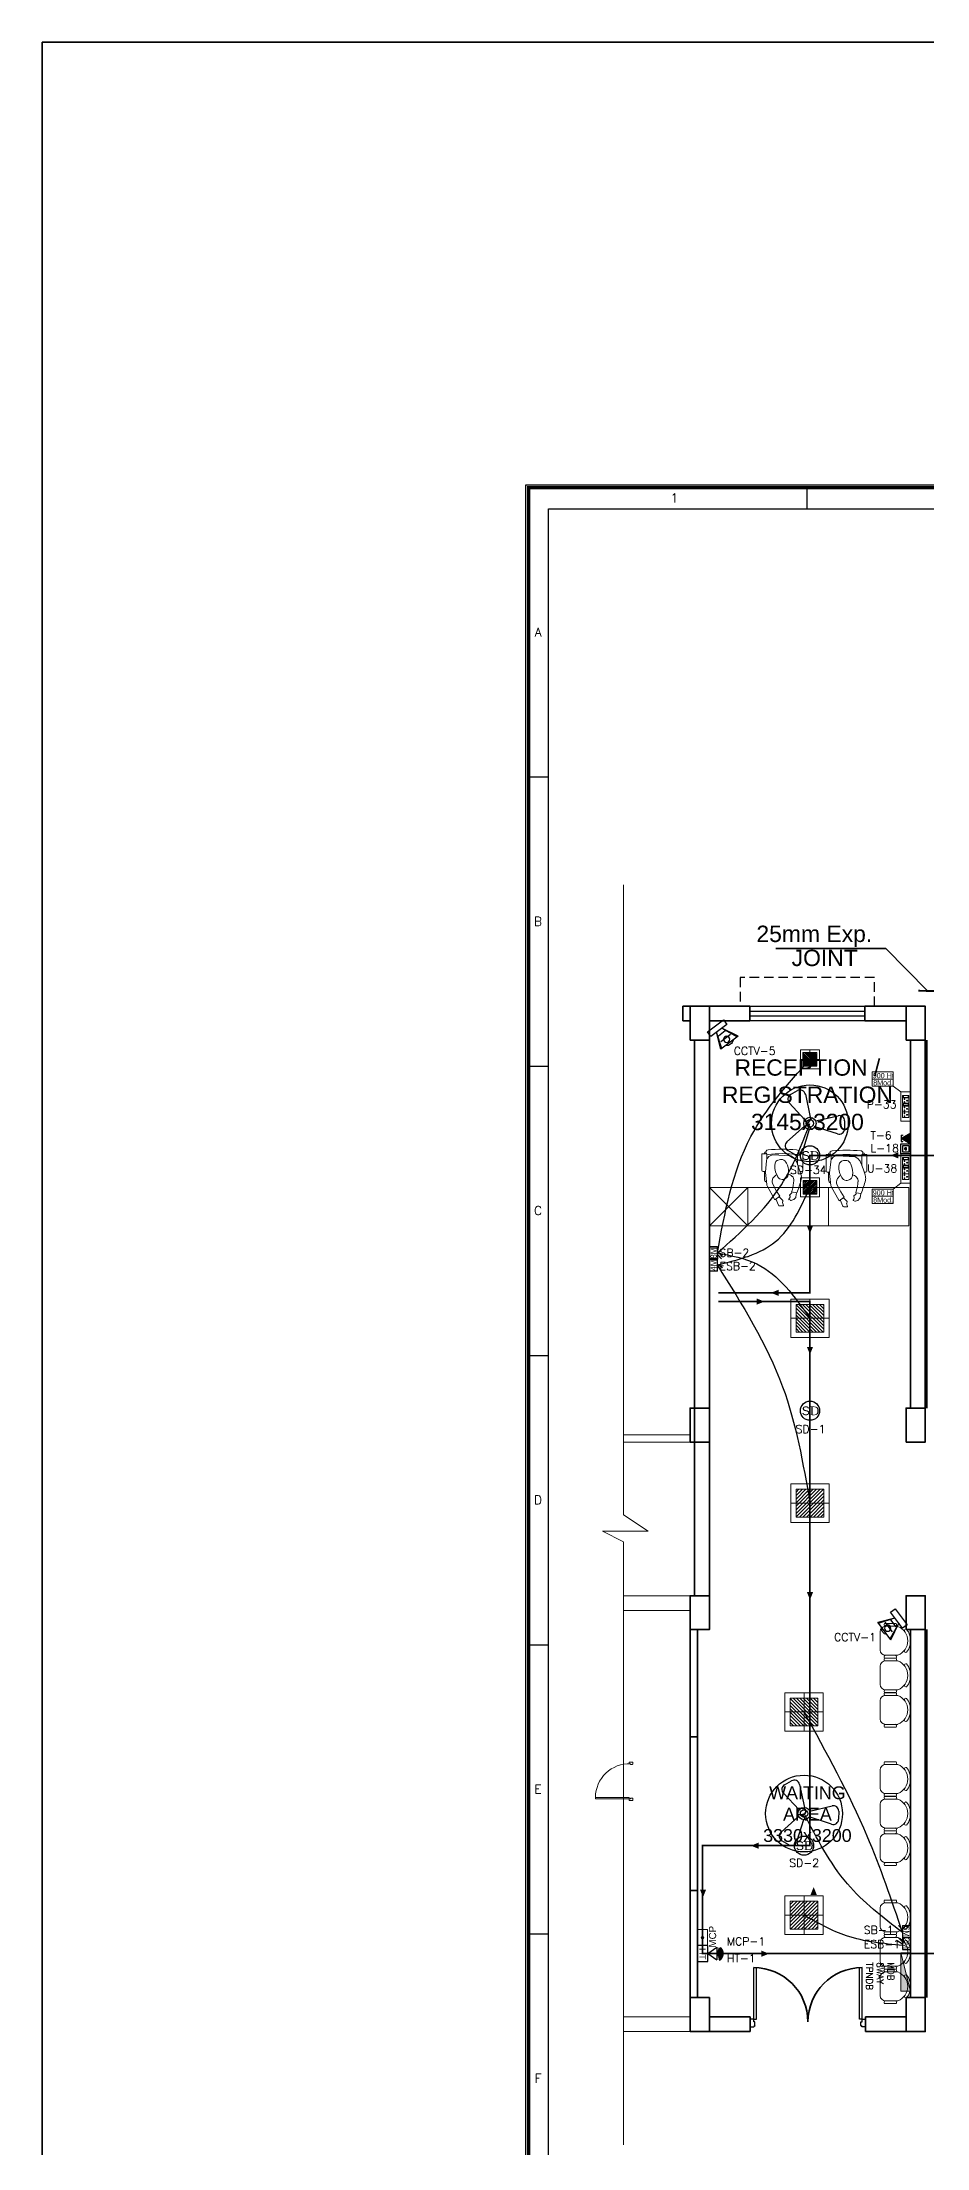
# Model space of a CAD drawing. Header units: millimetres. Extents: x 1380494 to 2061523, y -305664 to -174999.
# Drawn here: x 1448174 to 1462002, y -207901 to -174999 of the extents above; entities that cross this region are included whole.
import ezdxf
from ezdxf.enums import TextEntityAlignment as Align

# ---------------------------------------------------------------- set-up
doc = ezdxf.new("R2010")
doc.units = ezdxf.units.MM
doc.header["$LTSCALE"] = 600
doc.header["$MEASUREMENT"] = 0
for name, pattern in [('1', [0]), ('CONTINU', [0]), ('DASHED2', [0.375, 0.25, -0.125]), ('HIDDEN', [0.375, 0.25, -0.125])]:
    doc.linetypes.add(name, pattern=pattern)
for name, color, linetype in [('24W RAW POWER', 1, 'Continuous'), ('24W UPS POWER LIGHT', 5, 'Continuous'), ('ELE 36W EMERGENCY LIGHT', 5, 'Continuous'), ('ELE 36W LED LIGHT', 6, 'Continuous'), ('ELE-1200MM CEILINGFAN', 6, 'Continuous'), ('ELE-2M UPS P.SB', 3, 'Continuous'), ('ELE-3M RAW P.SB', 40, 'Continuous'), ('ELE-6M RAW P.SB', 40, 'Continuous'), ('ELE-8M 6-16A UPS SOCKET', 223, 'Continuous'), ('ELE-LIGHTING TEXT', 7, 'Continuous'), ('ELE-TEL POINT', 4, 'Continuous'), ('ELE.LAN POINT', 3, 'Continuous'), ('EXP JOINT', 3, 'Continuous'), ('FA-ELECTRONIC HOOTER', 6, 'Continuous'), ('Lines', 7, 'Continuous'), ('LV.CC CEMARA', 66, 'Continuous'), ('TEXT', 250, 'Continuous'), ('TITLE', 7, 'Continuous'), ('wall', 1, 'Continuous'), ('Window', 4, 'Continuous')]:
    doc.layers.add(name, color=color, linetype=linetype)
doc.layers.add('AREA', color=193, linetype='Continuous', plot=False)
doc.layers.add('CFT_LOOPING', color=7, linetype='1', lineweight=0, true_color=0xd6d600)
for name, color, linetype, lineweight in [('col', 5, 'Continuous', 35), ('D.F', 251, 'Continuous', 5), ('DOOR', 144, 'Continuous', 13), ('ELE-24W EMERGENCY  LED LIGHT', 5, 'Continuous', 18), ('ELE-24W LED LIGHT', 1, 'Continuous', 18), ('ELE-2NOS OF 6-16 RAW POWER SOCKET', 1, 'Continuous', 20), ('ELE-36W EMERGENCY  LED LIGHT', 7, 'Continuous', 18), ('ELE-36W LED LIGHT', 210, 'Continuous', 18), ('ELE-3NOS 6-16A POWER SOCKET', 5, 'Continuous', 25), ('ELE-4M UPS P.SB', 3, 'Continuous', 9), ('ELE-8M RAW P.SB', 40, 'Continuous', 35), ('ELE. 2N0S OF 6-16 UPS SOCKETS', 191, 'Continuous', 15), ('ELE.DB', 1, 'Continuous', 20), ('FA-BELOW SMOKE DERECTOR', 1, 'Continuous', 25), ('FA-FIRE TEXT', 7, 'Continuous', 0), ('FA-MNUAL CALL POINT', 10, 'Continuous', 20), ('FA-SMOKE DETECTOR', 191, 'Continuous', 15), ('FA-ZONE-1 CABLE', 6, 'Continuous', 15), ('funiture', 30, 'Continuous', 13), ('furniture', 30, 'Continuous', 9), ('P-Wall', 250, 'Continuous', 35)]:
    doc.layers.add(name, color=color, linetype=linetype, lineweight=lineweight)
doc.layers.add('ELE-LIGHTING WIRING', color=7, linetype='Continuous', true_color=0x63d7b6)
doc.styles.add('ARIAL', font='arial.ttf')
doc.styles.add('PDF Times New Roman', font='times.ttf')
doc.styles.add('ROMANS', font='romans.shx')
doc.styles.get("Standard").update_dxf_attribs({"font": 'stylu.ttf'})
doc.dimstyles.new('CSB', dxfattribs={"dimscale": 150, "dimtxt": 1.5, "dimasz": 1.5, "dimexe": 1, "dimexo": 1, "dimgap": 1, "dimtad": 1, "dimdec": 0, "dimzin": 0, "dimdsep": 46, "dimtxsty": 'ROMANS', "dimblk": 'ARCHTICK', "dimcen": 1, "dimdle": 1, "dimclrd": 5, "dimclre": 5, "dimclrt": 6, "dimadec": 0, "dimazin": 0, "dimtfac": 1, "dimtdec": 0, "dimtix": 1, "dimtmove": 2, "dimatfit": 3, "dimldrblk": 'ARCHTICK', "dimfxl": 1, "dimtolj": 1, "dimtzin": 0, "dimarcsym": 0})

# ---------------------------------------------------------------- blocks, each defined once
blk = doc.blocks.new('A$C66962185')
at = {"layer": 'TITLE', "color": 7}
blk.add_line((30.11, -140930.66), (30.11, -140928.36), dxfattribs=at)
at = {"layer": 'TITLE'}
for p, q in [((2.14, -140930.66), (360.7, -140930.66)), ((2.14, -141176.03), (2.14, -140930.66))]:
    blk.add_line(p, q, dxfattribs=at)
at = {"layer": 'TITLE', "color": 0}
for p, q in [((-0.15, -140959.61), (2.14, -140959.61)), ((-0.15, -140990.86), (2.14, -140990.86)), ((-0.15, -141022.1), (2.14, -141022.1)), ((-0.15, -141053.35), (2.14, -141053.35)), ((0, -141084.59), (2.14, -141084.59))]:
    blk.add_line(p, q, dxfattribs=at)
at = {"layer": 'TITLE', "color": 7, "const_width": 0.355}
blk.add_lwpolyline([(363, -140928.36), (363, -141178.33), (0, -141178.33), (0, -140928.36)], close=True, dxfattribs=at)
at = {"layer": 'TITLE', "color": 7, "style": 'ROMANS'}
blk.add_text('1', height=0.952, dxfattribs=at).set_placement((15.75, -140929.48), align=Align.MIDDLE)
at = {"layer": 'TITLE', "color": 0, "style": 'ROMANS'}
for s, p in [('A', (1.02, -140943.96)), ('B', (1.02, -140975.21)), ('C', (1.02, -141006.45)), ('D', (1.02, -141037.7)), ('E', (1.02, -141068.94)), ('F', (1.02, -141100.19))]:
    blk.add_text(s, height=0.952, dxfattribs=at).set_placement(p, align=Align.MIDDLE)
blk = doc.blocks.new('W1800')
at = {"layer": 'wall', "color": 7}
for p, q in [((0, -58), (0, 173)), ((1800, 173), (1800, -58))]:
    blk.add_line(p, q, dxfattribs=at)
at = {"layer": 'Window'}
for p, q in [((0, 173), (1800, 173)), ((0, 98), (1800, 98)), ((1800, 18), (0, 18)), ((1800, -58), (0, -58))]:
    blk.add_line(p, q, dxfattribs=at)
blk = doc.blocks.new('CH1')
for p, q in [((7.8, 8.9), (15.5, 8.9)), ((8.9, 10.6), (16.1, 10.6)), ((18.7, -5.7), (18.7, 5.7)), ((7.8, -8.9), (15.5, -8.9)), ((8.9, -10.6), (16.1, -10.6))]:
    blk.add_line(p, q)
for centre, radius, start, end in [((11.3, 0), 11.3, 141.456, 218.544), ((11.3, 0), 9.53, 111.6314, 248.3686), ((2.9, 6.2), 0.935, 339.0298, 121.3377), ((9.8, 9.9), 1.13, 139.8035, 247.8585), ((15.5, 5.7), 3.19, 0, 90), ((15.2, 9.9), 1.13, 292.1415, 40.1965), ((2.9, -6.2), 0.935, 238.6623, 20.9702), ((9.8, -9.9), 1.13, 112.1415, 220.1965), ((15.5, -5.7), 3.19, 270, 0), ((15.2, -9.9), 1.13, 319.8035, 67.8585)]:
    blk.add_arc(centre, radius, start, end)
blk = doc.blocks.new('A$C32852038')
at = {"xscale": 25.40000009536743, "yscale": 25.39999985694885, "zscale": 25.39999999999785, "rotation": 90}
blk.add_blockref('CH1', (0, -476), dxfattribs=at)
blk = doc.blocks.new('A$C749C31A5')
for p, q in [((158, 607), (82, 617)), ((88, 617), (96, 677)), ((99, 684), (126, 712)), ((132, 715), (163, 726)), ((152, 585), (158, 607)), ((173, 725), (195, 716)), ((288, 755), (275, 799)), ((280, 806), (329, 804)), ((281, 738), (283, 739)), ((336, 674), (281, 730)), ((396, 718), (325, 666)), ((325, 666), (373, 594)), ((343, 795), (380, 706)), ((506, 518), (396, 718)), ((18, 315), (39, 315)), ((126, 448), (127, 450)), ((127, 450), (130, 478)), ((130, 478), (136, 515)), ((136, 515), (142, 548)), ((142, 548), (152, 585)), ((162, 371), (148, 385)), ((179, 362), (162, 371)), ((206, 350), (179, 362)), ((207, 359), (202, 318)), ((212, 380), (207, 359)), ((221, 397), (212, 380)), ((383, 333), (356, 388)), ((384, 366), (370, 361)), ((373, 594), (409, 525)), ((417, 401), (384, 366)), ((409, 525), (429, 481)), ((432, 457), (428, 425)), ((531, 330), (512, 501)), ((515, 164), (531, 321)), ((531, 315), (563, 315)), ((544, 425), (544, 315)), ((0, 297), (0, 75)), ((12, 63), (54, 63)), ((36, 63), (36, 56)), ((54, 38), (57, 38)), ((72, 221), (72, 80)), ((98, 157), (129, 119)), ((129, 119), (169, 94)), ((169, 94), (423, 80)), ((287, 145), (314, 146)), ((314, 146), (334, 149)), ((334, 149), (360, 158)), ((510, 141), (510, 80)), ((514, 154), (515, 164)), ((524, 38), (527, 38)), ((527, 63), (569, 63)), ((545, 63), (545, 56)), ((581, 297), (581, 75))]:
    blk.add_line(p, q)
for centre, major_axis, start_param, end_param in [((1922, -82), (-1392, 1392), 0.422326, 0.524594), ((109, 675), (9.48, 9.48), 1.575781, 2.235741), ((136, 702), (-9.48, 9.48), -0.459579, 0.004984), ((208, 587), (-44.7, 44.7), -0.389622, 0.44073), ((168, 713), (9.48, 9.48), 0.392715, 1.111217), ((224, 675), (31.1, 31.1), 1.473299, 2.900347), ((182, 650), (3.16, 3.16), 4.322767, 6.041939), ((193, 712), (-3.16, 3.16), 3.044095, 5.105104), ((280, 801), (-3.64, 3.64), -0.820791, 1.065616), ((284, 734), (3.64, 3.64), 1.454932, 3.132464), ((273, 751), (-10.9, 10.9), 3.025729, 4.207208), ((329, 789), (10.9, 10.9), 5.894858, 7.03319), ((18, 297), (12.6, 12.6), 0.785398, 2.356194), ((107, 403), (-63.2, 63.2), 0.524594, 1.034846), ((1343, 718), (-365, 1316), 1.549601, 1.723123), ((197, 437), (50.6, 50.6), 2.20036, 3.165612), ((444, 312), (236, 54), 2.890446, 3.399922), ((277, 356), (-49.3, 49.3), -0.268954, 0.150173), ((291, 334), (67.6, 67.6), 0.764553, 1.316959), ((293, 360), (-49, 49), 4.341426, 5.496709), ((148, 247), (-177, 177), 3.73355, 4.276249), ((384, 431), (-31.6, 31.6), 3.183154, 3.79164), ((388, 463), (-31.6, 31.6), 3.79164, 4.353509), ((467, 496), (31.6, 31.6), 5.612395, 6.001159), ((500, 425), (31.1, 31.1), 5.497787, 6.69493), ((487, 325), (-31.6, 31.6), 3.824541, 4.041599), ((563, 297), (12.6, 12.6), 5.497787, 7.068583), ((12, 75), (8.63, 8.63), 2.356194, 3.926991), ((54, 56), (-13, 13), 0.785398, 2.356194), ((54, 80), (-12.6, 12.6), 2.356194, 3.926991), ((88, 41), (-22.2, 22.2), -0.785398, 2.356194), ((291, 2090), (-38, 2027), 3.022801, 3.222589), ((291, 2090), (-2089, 53), 1.499279, 1.693085), ((318, 235), (67.3, 67.3), 2.74069, 3.590533), ((336, 210), (-40.8, 40.8), 2.779238, 3.730613), ((418, 179), (-70, 70), 2.402881, 3.670313), ((493, 41), (-22.2, 22.2), 2.356194, 5.497787), ((527, 80), (-12.6, 12.6), 0.785398, 2.356194), ((527, 56), (13, 13), 3.926991, 5.497787), ((569, 75), (-8.63, 8.63), 2.356194, 3.926991)]:
    blk.add_ellipse(centre, major_axis=major_axis, ratio=1, start_param=start_param, end_param=end_param)
blk = doc.blocks.new('A$C19B8274B')
at = {"layer": 'DOOR'}
blk.add_line((-45, 925), (-80, 925), dxfattribs=at)
at = {"layer": 'DOOR', "color": 8}
for p, q in [((-80, 50), (-80, 925)), ((-45, 50), (-45, 925)), ((-45, 50), (-80, 50)), ((-955, -50), (-955, -47.5)), ((-940, -35), (-942.5, -35)), ((-60, -35), (-57.5, -35)), ((-45, -50), (-45, -47.5))]:
    blk.add_line(p, q, dxfattribs=at)
for points in [[(-940, 15), (-955, 15), (-955, 50), (-1000, 50), (-1000, -50), (-955, -50)], [(-940, -35), (-940, 15)], [(-60, 15), (-45, 15), (-45, 50), (0, 50), (0, -50), (-45, -50)], [(-60, -35), (-60, 15)]]:
    blk.add_lwpolyline(points, dxfattribs=at)
for centre, radius, start, end in [((-80, 50), 875, 90, 182.29244), ((-955, -35), 12.5, 270, 0), ((-45, -35), 12.5, 180, 270)]:
    blk.add_arc(centre, radius, start, end, dxfattribs=at)
blk = doc.blocks.new('A$C07FB25EA')
at = {"layer": 'ELE-1200MM CEILINGFAN', "color": 3}
for p, q in [((0.26, 2.64), (3.17, 12.07)), ((6.53, 13.37), (9.47, 11.64)), ((-14.84, -1.03), (-14.81, 2.38)), ((-11.8, 4.55), (-2.22, 1.44)), ((9.84, 7.94), (2.36, 1.21)), ((-2.41, -1.1), (-12.04, -3.29)), ((1.96, -12.49), (-0.13, -2.65)), ((2.16, -1.54), (8.87, -8.78)), ((8.31, -12.34), (5.35, -14.02))]:
    blk.add_line(p, q, dxfattribs=at)
at = {"layer": 'ELE-1200MM CEILINGFAN', "color": 5, "ltscale": 10}
blk.add_circle((0, 0), 16.45, dxfattribs=at)
at = {"layer": 'ELE-1200MM CEILINGFAN', "color": 3}
for radius in [2.65, 1.58]:
    blk.add_circle((0, 0), radius, dxfattribs=at)
for centre, start, end in [((5.36, 11.38), 59.52805, 162.52285), ((8.3, 9.66), 311.94933, 59.52805), ((-12.51, 2.36), 71.94933, 179.52805), ((-12.54, -1.05), 179.52805, 282.52285), ((7.18, -10.34), 299.52805, 42.52285), ((4.21, -12.02), 191.94933, 299.52805)]:
    blk.add_arc(centre, 2.3, start, end, dxfattribs=at)
blk = doc.blocks.new('ELE.EMERGENCY 40W LED LIGHT')
at = {"layer": 'ELE-36W EMERGENCY  LED LIGHT'}
h = blk.add_hatch(dxfattribs=at)
h.set_pattern_fill('ANSI31', color=5, scale=300, style=0)
h.paths.add_polyline_path([(-208, -208), (-208, 208), (208, 208), (208, -208)])
for p, q in [((-288, 0), (288, 0)), ((0, 288), (0, -288))]:
    blk.add_line(p, q, dxfattribs=at)
for points in [[(-288, -288), (-288, 288), (288, 288), (288, -288)], [(-208, -208), (-208, 208), (208, 208), (208, -208)]]:
    blk.add_lwpolyline(points, close=True, dxfattribs=at)
blk = doc.blocks.new('24w led light')
at = {"layer": 'ELE-24W LED LIGHT', "color": 1, "lineweight": 0}
for p, q in [((159, 159), (-160, 159)), ((-160, 159), (-160, -160)), ((115, 115), (-116, 115)), ((-116, 115), (-116, -116)), ((110, -116), (-116, 110)), ((82, -116), (-116, 82)), ((54, -116), (-116, 54)), ((26, -116), (-116, 26)), ((115, -92), (-92, 115)), ((115, -64), (-64, 115)), ((115, -35), (-35, 115)), ((115, -7), (-7, 115)), ((-1, -160), (-1, 159)), ((115, 21), (21, 115)), ((115, 49), (49, 115)), ((115, 77), (77, 115)), ((115, 106), (106, 115)), ((115, -116), (115, 115)), ((159, -160), (159, 159)), ((-160, -1), (159, -1)), ((-160, -160), (159, -160)), ((-3, -116), (-116, -3)), ((-31, -116), (-116, -31)), ((-59, -116), (-116, -59)), ((-87, -116), (-116, -87)), ((-115, -116), (-116, -115)), ((-116, -116), (115, -116))]:
    blk.add_line(p, q, dxfattribs=at)
blk = doc.blocks.new('24w led emeregency')
at = {"layer": 'ELE-24W EMERGENCY  LED LIGHT'}
h = blk.add_hatch(dxfattribs=at)
h.set_pattern_fill('ANSI31', scale=166.67, style=0)
h.paths.add_polyline_path([(-115, -115), (-115, 115), (115, 115), (115, -115)])
at = {"layer": 'ELE-24W EMERGENCY  LED LIGHT', "color": 5}
for p, q in [((-160, 0), (160, 0)), ((0, 160), (0, -160))]:
    blk.add_line(p, q, dxfattribs=at)
for points in [[(-160, -160), (-160, 160), (160, 160), (160, -160)], [(-115, -115), (-115, 115), (115, 115), (115, -115)]]:
    blk.add_lwpolyline(points, close=True, dxfattribs=at)
blk = doc.blocks.new('light300x600')
at = {"layer": 'ELE-36W LED LIGHT', "lineweight": 0}
for p, q in [((918215, -78407), (918215, -79007)), ((918815, -78407), (918215, -78407)), ((918298, -78491), (918299, -78491)), ((918298, -78544), (918352, -78491)), ((918298, -78597), (918405, -78491)), ((918298, -78650), (918458, -78491)), ((918298, -78703), (918511, -78491)), ((918298, -78756), (918564, -78491)), ((918298, -78809), (918617, -78491)), ((918298, -78862), (918670, -78491)), ((918298, -78916), (918723, -78491)), ((918298, -78491), (918298, -78924)), ((918731, -78491), (918298, -78491)), ((918343, -78924), (918731, -78536)), ((918396, -78924), (918731, -78589)), ((918515, -78407), (918515, -79007)), ((918731, -78924), (918731, -78491)), ((918815, -79007), (918815, -78407)), ((918215, -78707), (918815, -78707)), ((918298, -78924), (918731, -78924)), ((918449, -78924), (918731, -78642)), ((918502, -78924), (918731, -78695)), ((918555, -78924), (918731, -78748)), ((918608, -78924), (918731, -78801)), ((918661, -78924), (918731, -78854)), ((918714, -78924), (918731, -78907)), ((918215, -79007), (918815, -79007))]:
    blk.add_line(p, q, dxfattribs=at)
blk = doc.blocks.new('SMOKE DETECTOR')
at = {"layer": 'FA-BELOW SMOKE DERECTOR', "color": 7}
blk.add_circle((931029, -118294), 166, dxfattribs=at)
at = {"layer": 'FA-BELOW SMOKE DERECTOR', "insert": (930887, -118373), "char_height": 150, "attachment_point": 7, "style": 'PDF Times New Roman'}
blk.add_mtext('{\\fArial|b0|i0|c0|p34;S}D', dxfattribs=at)
blk = doc.blocks.new('MCP')
at = {"layer": 'FA-MNUAL CALL POINT'}
h = blk.add_hatch(color=256, dxfattribs=at)
h.set_gradient(color1=(255, 0, 0), color2=(255, 39, 39), centered=1, one_color=1, tint=0.57958)
h.paths.add_polyline_path([(417504, 744464, 1), (417478, 744464, 1)])
blk.add_lwpolyline([(417408, 744516), (417574, 744516), (417574, 744412), (417408, 744412)], close=True, dxfattribs=at)
blk.add_circle((417490, 744464), 13, dxfattribs=at)
at = {"layer": 'FA-MNUAL CALL POINT', "insert": (417500, 744322), "char_height": 75, "width": 244.76, "attachment_point": 8}
blk.add_mtext('MCP', dxfattribs=at)
blk = doc.blocks.new('110DB FIRE HOOTER')
at = {"layer": 'FA-ELECTRONIC HOOTER', "color": 53, "linetype": 'DASHED2'}
for p, q in [((-0.238, 0), (-0.238, -0.311)), ((0.238, 0), (-0.238, 0)), ((-0.238, -0.311), (0.238, -0.311)), ((0.238, -0.311), (0.238, 0))]:
    blk.add_line(p, q, dxfattribs=at)
at = {"layer": 'FA-ELECTRONIC HOOTER', "color": 53, "linetype": 'DASHED2', "ltscale": 0.1}
for p, q in [((0, -0.311), (-0.19, -0.576)), ((0.19, -0.576), (-0.19, -0.576)), ((0, -0.311), (0.19, -0.576))]:
    blk.add_line(p, q, dxfattribs=at)
for radius, start, end in [(0.155, 215.24831, 324.75169), (0.118, 220.31715, 319.68285), (0.08, 230.71466, 309.28534), (0.231, 210.20071, 319.4187), (0.193, 212.21998, 327.78002)]:
    blk.add_arc((0, -0.536), radius, start, end, dxfattribs=at)
at = {"layer": 'FA-ELECTRONIC HOOTER', "color": 53, "insert": (0.165, -0.247), "char_height": 0.1942, "width": 0.36807, "attachment_point": 1, "rotation": 179.99998}
blk.add_mtext('HT', dxfattribs=at)
blk = doc.blocks.new('CC CEMARA')
at = {"layer": 'LV.CC CEMARA', "linetype": 'ByBlock'}
for p, q in [((94, -242), (19, -67)), ((19, -67), (104, -231)), ((47, -104), (105, -35)), ((240, -67), (65, -12)), ((232, -76), (65, -12)), ((81, -159), (163, -62)), ((94, -242), (240, -67))]:
    blk.add_line(p, q, dxfattribs=at)
blk.add_lwpolyline([(111, 43), (66, 80), (-66, -80), (-22, -117)], close=True, dxfattribs=at)
blk.add_circle((133, -123), 32.9, dxfattribs=at)
blk.add_arc((132, -124), 66.7, 275.3702, 5.5412, dxfattribs=at)
blk = doc.blocks.new('543E')
at = {"layer": 'ELE. 2N0S OF 6-16 UPS SOCKETS', "color": 72, "linetype": 'ByBlock'}
for p, q in [((-124, -57), (-124, -91)), ((-26, -57), (-124, -57)), ((-26, -57), (-124, -57)), ((-124, -91), (-26, -91)), ((-124, -96), (-26, -96)), ((-124, -181), (-124, -96)), ((-26, -181), (-124, -181)), ((-124, -187), (-124, -221)), ((-26, -187), (-124, -187)), ((-26, -187), (-124, -187)), ((-124, -221), (-26, -221)), ((-124, -312), (-124, -227)), ((-124, -227), (-26, -227)), ((-26, -312), (-124, -312)), ((-124, -402), (-124, -317)), ((-124, -317), (-26, -317)), ((-113, -60), (-113, -88)), ((-37, -60), (-113, -60)), ((-113, -88), (-37, -88)), ((-113, -190), (-113, -218)), ((-37, -190), (-113, -190)), ((-113, -218), (-37, -218)), ((-110, -60), (-110, -88)), ((-110, -190), (-110, -218)), ((-37, -88), (-37, -60)), ((-37, -218), (-37, -190)), ((-26, -57), (-26, -91)), ((-26, -91), (-26, -57)), ((-26, -96), (-26, -181)), ((-26, -187), (-26, -221)), ((-26, -221), (-26, -187)), ((-26, -227), (-26, -312)), ((-26, -317), (-26, -402)), ((-26, -402), (-124, -402))]:
    blk.add_line(p, q, dxfattribs=at)
blk.add_lwpolyline([(-150, 0), (-150, -459), (0, -459), (0, 0)], close=True, dxfattribs=at)
for centre, radius, start, end in [((-98, -119), 4.6, 112.6838, 345.0951), ((-98, -159), 4.6, 14.9049, 247.3162), ((-98, -249), 4.6, 112.6838, 345.0951), ((-98, -289), 4.6, 14.9049, 247.3162), ((-94, -115), 5.7, 275.2689, 182.51), ((-94, -163), 5.7, 177.49, 84.7311), ((-94, -245), 5.7, 275.2689, 182.51), ((-94, -293), 5.7, 177.49, 84.7311), ((-58, -139), 4.22, 71.4031, 288.5969), ((-58, -269), 4.22, 71.4031, 288.5969), ((-51, -139), 6.62, 217.1584, 142.8416), ((-51, -269), 6.62, 217.1584, 142.8416), ((-98, -340), 4.6, 112.6838, 345.0951), ((-98, -379), 4.6, 14.9049, 247.3162), ((-94, -335), 5.7, 275.2689, 182.51), ((-94, -384), 5.7, 177.49, 84.7311), ((-58, -360), 4.22, 71.4031, 288.5969), ((-51, -360), 6.62, 217.1584, 142.8416)]:
    blk.add_arc(centre, radius, start, end, dxfattribs=at)
blk = doc.blocks.new('tel')
at = {"layer": 'ELE-TEL POINT', "ltscale": 30}
h = blk.add_hatch(dxfattribs=at)
h.set_pattern_fill('ANSI31', color=4, scale=19.025387, style=0)
h.set_pattern_definition([(45, (-98.626, 0.184), (-42.7132, 42.7132), [])])
h.paths.add_polyline_path([(-99, 0), (840, 1654), (1778, -3)])
at = {"layer": 'ELE-TEL POINT', "color": 4, "ltscale": 30}
for p, q in [((-99, 0), (840, 1654)), ((1778, -3), (-99, 0)), ((840, 1654), (1778, -3))]:
    blk.add_line(p, q, dxfattribs=at)
at = {"layer": 'ELE-TEL POINT', "color": 4, "ltscale": 12}
for p, q in [((276, 1648), (275, 1398)), ((1404, 1646), (1403, 1396))]:
    blk.add_line(p, q, dxfattribs=at)
at = {"layer": 'ELE-TEL POINT', "color": 4, "linetype": 'Continuous', "ltscale": 12}
blk.add_line((276, 1648), (1404, 1646), dxfattribs=at)
at = {"layer": 'ELE-TEL POINT', "color": 4, "ltscale": 30, "const_width": 95.1}
for points in [[(227, 1363, 1), (323, 1363, 1)], [(1355, 1361, 1), (1451, 1361, 1)]]:
    blk.add_lwpolyline(points, format="xyb", close=True, dxfattribs=at)
blk = doc.blocks.new('Voice')
at = {"layer": 'ELE.LAN POINT', "color": 3}
for points in [[(0, -32), (128, -32), (128, 92), (0, 92)], [(22, -10), (106, -10), (106, 70), (22, 70)], [(77, 21), (70, 21), (70, 12), (58, 12), (58, 21), (51, 21), (51, 39), (77, 39)], [(76, 23), (68, 23), (68, 13), (59, 13), (59, 23), (52, 23), (52, 37), (76, 37)]]:
    blk.add_lwpolyline(points, close=True, dxfattribs=at)
blk = doc.blocks.new('S-SKIRT')
at = {"layer": 'ELE-3M RAW P.SB'}
for p, q in [((4, 6), (0, 6)), ((4, 0), (0, 0)), ((4, 0), (4, 6)), ((4, 3.3), (6.6, 1.7)), ((4, 2.2), (6.1, 0.1))]:
    blk.add_line(p, q, dxfattribs=at)
blk.add_text('6M', height=3, rotation=90, dxfattribs=at).set_placement((3.6, 0.2))
blk = doc.blocks.new('2M UPS SB')
at = {"layer": 'ELE-2M UPS P.SB', "color": 3}
for p, q in [((-240, 160), (-240, 0)), ((0, 160), (-240, 160)), ((-134, 160), (-69, 265)), ((-88, 160), (-3, 245)), ((0, 160), (0, 0))]:
    blk.add_line(p, q, dxfattribs=at)
blk.add_text('2M', height=120, rotation=180, dxfattribs=at).set_placement((-6, 143))
blk = doc.blocks.new('TEWEE')
at = {"layer": 'ELE-8M RAW P.SB'}
for p, q in [((-188, 0), (-188, 125)), ((-188, 0), (0, 0)), ((-119, 0), (-185, -66)), ((-83, 0), (-133, -82)), ((0, 0), (0, 125))]:
    blk.add_line(p, q, dxfattribs=at)
blk.add_text('8M', height=93.8, dxfattribs=at).set_placement((-183, 13))
blk = doc.blocks.new('4M UPS')
at = {"layer": 'ELE-2M UPS P.SB', "color": 3}
for p, q in [((125, 0), (0, 0)), ((125, -188), (0, -188)), ((125, -188), (125, 0)), ((125, -83), (207, -133)), ((125, -119), (191, -185))]:
    blk.add_line(p, q, dxfattribs=at)
blk.add_text('4M', height=93.8, rotation=90, dxfattribs=at).set_placement((112, -183))
blk = doc.blocks.new('543WYH')
at = {"layer": 'ELE-2NOS OF 6-16 RAW POWER SOCKET', "color": 30, "linetype": 'ByBlock'}
for p, q in [((-124, -57), (-124, -91)), ((-26, -57), (-124, -57)), ((-26, -57), (-124, -57)), ((-124, -91), (-26, -91)), ((-124, -96), (-26, -96)), ((-124, -181), (-124, -96)), ((-26, -181), (-124, -181)), ((-124, -187), (-124, -221)), ((-26, -187), (-124, -187)), ((-26, -187), (-124, -187)), ((-124, -221), (-26, -221)), ((-124, -312), (-124, -227)), ((-124, -227), (-26, -227)), ((-26, -312), (-124, -312)), ((-124, -402), (-124, -317)), ((-124, -317), (-26, -317)), ((-113, -60), (-113, -88)), ((-37, -60), (-113, -60)), ((-113, -88), (-37, -88)), ((-113, -190), (-113, -218)), ((-37, -190), (-113, -190)), ((-113, -218), (-37, -218)), ((-110, -60), (-110, -88)), ((-110, -190), (-110, -218)), ((-37, -88), (-37, -60)), ((-37, -218), (-37, -190)), ((-26, -57), (-26, -91)), ((-26, -91), (-26, -57)), ((-26, -96), (-26, -181)), ((-26, -187), (-26, -221)), ((-26, -221), (-26, -187)), ((-26, -227), (-26, -312)), ((-26, -317), (-26, -402)), ((-26, -402), (-124, -402))]:
    blk.add_line(p, q, dxfattribs=at)
blk.add_lwpolyline([(-150, 0), (-150, -459), (0, -459), (0, 0)], close=True, dxfattribs=at)
for centre, radius, start, end in [((-98, -119), 4.6, 112.6838, 345.0951), ((-98, -159), 4.6, 14.9049, 247.3162), ((-98, -249), 4.6, 112.6838, 345.0951), ((-98, -289), 4.6, 14.9049, 247.3162), ((-94, -115), 5.7, 275.2689, 182.51), ((-94, -163), 5.7, 177.49, 84.7311), ((-94, -245), 5.7, 275.2689, 182.51), ((-94, -293), 5.7, 177.49, 84.7311), ((-58, -139), 4.22, 71.4031, 288.5969), ((-58, -269), 4.22, 71.4031, 288.5969), ((-51, -139), 6.62, 217.1584, 142.8416), ((-51, -269), 6.62, 217.1584, 142.8416), ((-98, -340), 4.6, 112.6838, 345.0951), ((-98, -379), 4.6, 14.9049, 247.3162), ((-94, -335), 5.7, 275.2689, 182.51), ((-94, -384), 5.7, 177.49, 84.7311), ((-58, -360), 4.22, 71.4031, 288.5969), ((-51, -360), 6.62, 217.1584, 142.8416)]:
    blk.add_arc(centre, radius, start, end, dxfattribs=at)
blk = doc.blocks.new('FREAWFRED')
at = {"layer": 'ELE.DB'}
h = blk.add_hatch(color=1, dxfattribs=at)
h.dxf.hatch_style = 1
h.paths.add_polyline_path([(150, 0), (150, 600), (0, 600)])
blk.add_line((0, 600), (150, 0), dxfattribs=at)
blk.add_lwpolyline([(0, 0), (0, 600), (150, 600), (150, 0)], close=True, dxfattribs=at)
blk = doc.blocks.new('rwgha')
at = {"color": 8, "lineweight": 25}
for p, q in [((994.5, 194), (994.5, 998)), ((1036.5, 194), (1036.5, 998)), ((2644.5, 194), (2644.5, 998)), ((2686.5, 194), (2686.5, 998)), ((940.5, 194), (940.5, 74)), ((994.5, 194), (940.5, 194)), ((940.5, 194), (940.5, 74)), ((940.5, 74), (994.5, 74)), ((994.5, 152), (994.5, 194)), ((994.5, 194), (1036.5, 194)), ((1012.5, 152), (994.5, 152)), ((994.5, 74), (994.5, 77)), ((1012.5, 92), (1009.5, 92)), ((1012.5, 92), (1012.5, 152)), ((2686.5, 194), (2644.5, 194)), ((2668.5, 152), (2686.5, 152)), ((2668.5, 92), (2668.5, 152)), ((2668.5, 92), (2671.5, 92)), ((2686.5, 152), (2686.5, 194)), ((2686.5, 194), (2740.5, 194)), ((2686.5, 74), (2686.5, 77)), ((2740.5, 74), (2686.5, 74)), ((2740.5, 194), (2740.5, 74))]:
    blk.add_line(p, q, dxfattribs=at)
at = {"color": 8}
for centre, radius, start, end in [((994.5, 152), 846, 0, 90), ((2686.5, 152), 846, 90, 180), ((994.5, 92), 15, 270, 0), ((2686.5, 92), 15, 180, 270)]:
    blk.add_arc(centre, radius, start, end, dxfattribs=at)
at = {"layer": 'col'}
for points in [[(0, 15490), (300, 15490), (300, 16020), (0, 16020)], [(3375, 15490), (3675, 15490), (3675, 16020), (3375, 16020)], [(0, 9210), (300, 9210), (300, 9740), (0, 9740)], [(3375, 9210), (3675, 9210), (3675, 9740), (3375, 9740)], [(0, 6280), (300, 6280), (300, 6810), (0, 6810)], [(3375, 6280), (3675, 6280), (3675, 6810), (3375, 6810)], [(0, 0), (300, 0), (300, 530), (0, 530)], [(3375, 0), (3675, 0), (3675, 530), (3375, 530)]]:
    blk.add_lwpolyline(points, close=True, dxfattribs=at)
at = {"layer": 'D.F', "linetype": 'Continuous'}
for p, q in [((-1043.8, 17917.9), (-1043.8, 8073.2)), ((-1043.8, 9325), (0, 9325)), ((-1043.8, 9210), (0, 9210)), ((-1043.8, 8073.2), (-658.5, 7817.8)), ((-1372.3, 7817.8), (-1043.8, 7648.7)), ((-658.5, 7817.8), (-1372.3, 7817.8)), ((-1043.8, 6810), (0, 6810)), ((-1043.8, 6580), (0, 6580)), ((-1043.8, 230), (0, 230)), ((-1043.8, 0), (0, 0))]:
    blk.add_line(p, q, dxfattribs=at)
at = {"layer": 'funiture'}
for p, q in [((900, 12590), (300, 13190)), ((900, 13190), (300, 12590))]:
    blk.add_line(p, q, dxfattribs=at)
for points in [[(300, 12590), (300, 13190), (900, 13190), (900, 12590)], [(300, 13190), (900, 13190), (900, 12590), (300, 12590)], [(2160, 13190), (3420, 13190), (3420, 12590), (2160, 12590)]]:
    blk.add_lwpolyline(points, close=True, dxfattribs=at)
blk.add_lwpolyline([(900, 12590), (3420, 12590), (3420, 13190), (900, 13190), (900, 12590)], dxfattribs=at)
at = {"layer": 'Lines', "linetype": 'HIDDEN'}
blk.add_lwpolyline([(2879.2, 16020), (2879.2, 16470), (779.2, 16470), (779.2, 16020)], dxfattribs=at)
at = {"layer": 'P-Wall', "color": 8, "linetype": 'Continuous'}
for p, q in [((0, 16020), (-115, 16020)), ((-115, 15790), (-115, 16020)), ((0, 16020), (-115, 16020)), ((930.5, 16020), (300, 16020)), ((930.5, 16020), (930.5, 15790)), ((3375, 16020), (2730.5, 16020)), ((2730.5, 16020), (2730.5, 15790)), ((0, 15790), (-115, 15790)), ((70, 15490), (70, 6810)), ((930.5, 15790), (300, 15790)), ((300, 15490), (300, 6810)), ((3375, 15790), (2730.5, 15790)), ((3445, 9740), (3445, 15490)), ((3675, 9740), (3675, 15490)), ((3700, 15490), (3700, 9740)), ((3700, 15420), (3700, 9810)), ((0, 6280), (0, 4605)), ((115, 6280), (115, 4605)), ((3445, 530), (3445, 6280)), ((3675, 530), (3675, 6280)), ((3700, 6280), (3700, 530)), ((3700, 6210), (3700, 600)), ((115, 4605), (0, 4605)), ((0, 2205), (0, 4605)), ((115, 4605), (115, 2205)), ((115, 2205), (0, 2205)), ((0, 2205), (0, 530)), ((115, 2205), (115, 530))]:
    blk.add_line(p, q, dxfattribs=at)
at = {"layer": 'P-Wall', "linetype": 'Continuous'}
for p, q in [((940.5, 230), (300, 230)), ((940.5, 0), (300, 0)), ((940.5, 230), (940.5, 0)), ((3375, 230), (2740.5, 230)), ((2740.5, 230), (2740.5, 0)), ((3375, 0), (2740.5, 0))]:
    blk.add_line(p, q, dxfattribs=at)
at = {"layer": 'DOOR', "color": 7, "rotation": 180}
blk.add_blockref('W1800', (2730.5, 15962.5), dxfattribs=at)
at = {"layer": 'DOOR', "linetype": 'Continuous', "xscale": -0.6, "yscale": 0.6, "zscale": 0.6, "rotation": 89.99999999999993}
blk.add_blockref('A$C19B8274B', (-924.6, 3610), dxfattribs=at)
at = {"layer": 'funiture', "xscale": 1.099999999714782, "yscale": 1.099999999714782, "zscale": 1.099999999714782, "rotation": 180}
for p in [(1759.5, 13785.2), (2762.9, 13771.2)]:
    blk.add_blockref('A$C749C31A5', p, dxfattribs=at)
at = {"layer": 'furniture', "rotation": 90}
for p in [(2969.3, 6105), (2969.3, 5565), (2969.3, 5025), (2969.3, 3945), (2969.3, 3405), (2969.3, 2865), (2969.3, 1785), (2969.3, 1245), (2969.3, 705)]:
    blk.add_blockref('A$C32852038', p, dxfattribs=at)
at = {"layer": 'EXP JOINT', "color": 6, "style": 'ARIAL'}
for s, p in [('25mm Exp.', (1940.5, 17151.1)), ('JOINT', (2103.2, 16775))]:
    blk.add_text(s, height=256.29, dxfattribs=at).set_placement(p, align=Align.MIDDLE_CENTER)
at = {"layer": 'TEXT', "color": 8, "attachment_point": 5, "style": 'ARIAL'}
for s, insert, char_height, width in [('RECEPTION / REGISTRATION 3145x3200', (1832.9, 14635.4), 255, 2770.907), ('WAITING AREA 3330x3200', (1832.9, 3394.9), 200, 1382.81)]:
    blk.add_mtext(s, dxfattribs=dict(at, insert=insert, char_height=char_height, width=width))
at = {"layer": 'EXP JOINT'}
blk.add_leader([(3707.2, 16259.6), (3059.9, 16923.8), (1339.7, 16923.8)], dimstyle='CSB', override={"dimscale": 100, "dimasz": 2, "dimtxsty": 'ROMANS'}, dxfattribs=at)

msp = doc.modelspace()

# ---------------------------------------------------------------- linework, layer by layer
at = {"layer": 'AREA'}
for points in [[(1455732.3205, -181916.04), (1508329.0246, -181916.04), (1508329.0246, -218162.5549), (1455732.3205, -218162.5549)], [(1455777.3205, -181961.04), (1508284.0246, -181961.04), (1508284.0246, -218117.5549), (1455777.3205, -218117.5549)]]:
    msp.add_lwpolyline(points, close=True, dxfattribs=at)
at = {"layer": 'CFT_LOOPING', "color": 7, "linetype": 'DASHED2', "ltscale": 5}
for p, q in [((1461597.098, -191398.4876), (1461473.5487, -191314.0802)), ((1461597.098, -192826.4261), (1461473.5487, -192919.9859))]:
    msp.add_line(p, q, dxfattribs=at)
for points in [[(1461148.7287, -191089.0802), (1461473.5487, -191089.0802), (1461473.5487, -191201.5802), (1461148.7287, -191201.5802)], [(1461148.7287, -191201.5802), (1461473.5487, -191201.5802), (1461473.5487, -191314.0802), (1461148.7287, -191314.0802)], [(1461148.7287, -192919.9859), (1461473.5487, -192919.9859), (1461473.5487, -193032.4859), (1461148.7287, -193032.4859)], [(1461148.7287, -193032.4859), (1461473.5487, -193032.4859), (1461473.5487, -193144.9859), (1461148.7287, -193144.9859)]]:
    msp.add_lwpolyline(points, close=True, dxfattribs=at)
at = {"layer": 'D.F', "linetype": 'Continuous'}
msp.add_line((1457258.3118, -198434.1268), (1457258.3118, -207854.4097), dxfattribs=at)
at = {"layer": 'ELE-LIGHTING WIRING', "linetype": 'ByBlock'}
for points in [[(1458727.098, -193918.6629), (1459250.9204, -192100.0936), (1460174.1278, -190893.362)], [(1458727.098, -193918.6629), (1459728.8933, -192852.5401), (1460174.1278, -191893.3097)], [(1458727.098, -193918.6629), (1459344.0402, -194090.2069), (1460174.598, -194937.8395)], [(1461622.098, -204537.1749), (1461068.5076, -203028.5764), (1460082.098, -201090.3395)], [(1461622.098, -204537.1749), (1460758.8512, -203773.8281), (1460082.098, -202677.8395)]]:
    msp.add_spline(points, degree=3, dxfattribs=at)
at = {"layer": 'ELE-LIGHTING WIRING', "color": 254, "linetype": 'ByBlock', "true_color": 0xdebad0}
for points in [[(1458727.098, -194106.1629), (1459637.3618, -193739.5277), (1460174.1278, -192892.8395)], [(1458727.098, -194106.1629), (1459745.7122, -196007.2723), (1460174.598, -197827.8395)], [(1461622.098, -204737.3636), (1460747.861, -204589.0582), (1460082.098, -204265.3395)]]:
    msp.add_spline(points, degree=3, dxfattribs=at)
at = {"layer": 'FA-SMOKE DETECTOR', "color": 211}
for points in [[(1461556.3686, -192393.3097, 97.2864, 0, 0), (1461435.09, -192393.3097, 0, 0, 0)], [(1460174.1278, -193492.8395, 97.2864, 0, 0), (1460174.1278, -193614.118, 0, 0, 0)], [(1459341.1786, -194677.6427, 97.2864, 0, 0), (1459462.4571, -194677.6427, 0, 0, 0)], [(1459685.8166, -194540.8891, 97.2864, 0, 0), (1459564.538, -194540.8891, 0, 0, 0)], [(1460174.598, -195384.9658, 97.2864, 0, 0), (1460174.598, -195506.2444, 0, 0, 0)], [(1460175.3768, -199216.4845, 97.2864, 0, 0), (1460175.3768, -199337.7631, 0, 0, 0)], [(1459372.9529, -203179.5161, 97.2864, 0, 0), (1459251.6743, -203179.5161, 0, 0, 0)], [(1458503.387, -203864.1241, 97.2864, 0, 0), (1458503.387, -203985.4027, 0, 0, 0)], [(1460232.4035, -203947.216, 97.2864, 0, 0), (1460232.4035, -203825.9374, 0, 0, 0)], [(1459414.1687, -204867.1482, 97.2864, 0, 0), (1459535.4473, -204867.1482, 0, 0, 0)]]:
    msp.add_lwpolyline(points, format="xyseb", dxfattribs=at)
at = {"layer": 'FA-ZONE-1 CABLE', "color": 211}
for points in [[(1462831.6278, -192393.3097, 25, 25, 0), (1460174.1278, -192393.3097, 25, 25, 0), (1460174.1278, -194542.9512, 25, 25, 0), (1458741.8368, -194542.9512, 25, 25, 0)], [(1458741.8368, -194677.6427, 25, 25, 0), (1460174.598, -194677.6427, 25, 25, 0), (1460174.598, -203177.8395, 25, 25, 0), (1458496.032, -203177.8395, 25, 25, 0), (1458496.032, -204865.4898, 25, 25, 0), (1463809.598, -204865.4898, 25, 25, 0), (1463809.598, -200987.8395, 25, 25, 0), (1465102.098, -200987.8395, 25, 25, 0), (1465102.098, -201605.8097, 25, 25, 0), (1466467.098, -201605.8097, 25, 25, 0), (1466467.098, -200987.8395, 25, 25, 0), (1467817.098, -200987.8395, 25, 25, 0), (1467817.098, -204252.8395, 25, 25, 0), (1471152.098, -204252.8395, 25, 25, 0), (1471152.098, -200987.8395, 25, 25, 0), (1475010.0683, -200987.8395, 25, 25, 0), (1475010.0683, -202620.8097, 25, 25, 0), (1478802.5683, -202620.8097, 25, 25, 0), (1483667.098, -202620.8097, 25, 25, 0)]]:
    msp.add_lwpolyline(points, format="xyseb", dxfattribs=at)
at = {"layer": 'P-Wall', "color": 30, "true_color": 0xf8991e}
msp.add_lwpolyline([(1448174.0104, -174998.858), (1514611.3294, -174998.858), (1514611.3294, -224422.1168), (1448174.0104, -224422.1168)], close=True, dxfattribs=at)

# ---------------------------------------------------------------- block references
at = {"layer": '24W RAW POWER', "lineweight": 9, "xscale": 0.9404388715045132, "yscale": 0.9404388715045132, "zscale": 0.9404388715045132}
msp.add_blockref('24w led light', (1460174.598, -190892.8395), dxfattribs=at)
at = {"layer": '24W UPS POWER LIGHT', "lineweight": 9, "xscale": 0.9375000000222322, "yscale": 0.9375000000222322, "zscale": 0.9375000000222322}
msp.add_blockref('24w led emeregency', (1460174.1278, -192893.3097), dxfattribs=at)
at = {"layer": 'ELE 36W EMERGENCY LIGHT', "xscale": 1.041666666677768, "yscale": 1.041666666677768, "zscale": 1.041666666677768}
for p in [(1460174.598, -197827.8395), (1460082.098, -204265.3395)]:
    msp.add_blockref('ELE.EMERGENCY 40W LED LIGHT', p, dxfattribs=at)
at = {"layer": 'ELE 36W LED LIGHT', "rotation": 89.9999999995464}
for p in [(1381467.2255, -1113452.5486), (1381374.7255, -1119605.0486)]:
    msp.add_blockref('light300x600', p, dxfattribs=at)
at = {"layer": 'ELE-1200MM CEILINGFAN', "color": 7, "ltscale": 8, "xscale": 36.47592107175105, "yscale": 36.47592107175105, "zscale": 36.47592107175105, "rotation": 180}
for p in [(1460174.1278, -191893.3097), (1460082.098, -202677.8395)]:
    msp.add_blockref('A$C07FB25EA', p, dxfattribs=at)
at = {"layer": 'ELE-2M UPS P.SB', "color": 6, "xscale": 0.7812500000005363, "yscale": 0.7812500000005363, "zscale": 0.7812500000005363, "rotation": 89.99999999999979}
msp.add_blockref('2M UPS SB', (1461747.098, -204612.3636), dxfattribs=at)
at = {"layer": 'ELE-3NOS 6-16A POWER SOCKET', "color": 254, "linetype": 'ByBlock', "true_color": 0xdebad0}
msp.add_blockref('543WYH', (1461747.0981, -191398.4876), dxfattribs=at)
at = {"layer": 'ELE-4M UPS P.SB'}
msp.add_blockref('4M UPS', (1458602.098, -194012.4129), dxfattribs=at)
at = {"layer": 'ELE-6M RAW P.SB', "xscale": 31.25000000002145, "yscale": 31.25000000002145, "zscale": 31.25000000002145, "rotation": 179.9999999999998}
msp.add_blockref('S-SKIRT', (1461747.098, -204424.8636), dxfattribs=at)
at = {"layer": 'ELE-8M 6-16A UPS SOCKET', "color": 254, "linetype": 'ByBlock', "true_color": 0xdebad0}
msp.add_blockref('543E', (1461747.0981, -192367.2982), dxfattribs=at)
at = {"layer": 'ELE-8M RAW P.SB', "rotation": 90}
msp.add_blockref('TEWEE', (1458727.098, -193824.9129), dxfattribs=at)
at = {"layer": 'ELE-TEL POINT', "color": 0, "ltscale": 30, "xscale": -0.08874706337416964, "yscale": 0.0887470633741702, "zscale": 0.0887470633741702, "rotation": 89.89290517887973}
msp.add_blockref('tel', (1461747.0981, -192054.6348), dxfattribs=at)
at = {"layer": 'ELE.DB', "linetype": 'ByBlock', "rotation": 180}
msp.add_blockref('FREAWFRED', (1461747.098, -204854.8862), dxfattribs=at)
at = {"layer": 'ELE.LAN POINT', "color": 7, "xscale": -1.211286963933217, "yscale": 1.211286963933217, "zscale": 1.211286963933217, "rotation": 269.9999999999999}
msp.add_blockref('Voice', (1461635.6597, -192367.298), dxfattribs=at)
at = {"layer": 'FA-BELOW SMOKE DERECTOR', "color": 6, "xscale": 0.9035551315104862, "yscale": 0.9035551315104862, "zscale": 0.9035551315104862}
for p in [(618938.3407, -85508.2762), (618938.8109, -89497.806), (618846.3109, -96292.806)]:
    msp.add_blockref('SMOKE DETECTOR', p, dxfattribs=at)
at = {"layer": 'FA-ELECTRONIC HOOTER', "color": 1, "xscale": 524.5490323392462, "yscale": 524.5490323392462, "zscale": 524.5490323392462, "rotation": 89.9999999999999}
msp.add_blockref('110DB FIRE HOOTER', (1458417.0978, -204865.4897), dxfattribs=at)
at = {"layer": 'FA-MNUAL CALL POINT', "xscale": 1.510701213137029, "yscale": 1.510701213137029, "zscale": 1.510701213137029, "rotation": 89.9999999999999}
msp.add_blockref('MCP', (2583158.3223, -835318.824), dxfattribs=at)
at = {"layer": 'LV.CC CEMARA', "xscale": -1.500000000000001, "yscale": 1.5, "zscale": 1.5}
for p, rotation in [((1458698.5387, -190370.7891), 87.26239588884258), ((1461598.0764, -199604.9942), 357.2623958888427)]:
    msp.add_blockref('CC CEMARA', p, dxfattribs=dict(at, rotation=rotation))
at = {"layer": 'P-Wall'}
msp.add_blockref('rwgha', (1458302.098, -206082.8395), dxfattribs=at)
at = {"layer": 'TITLE', "xscale": 144.6465675549349, "yscale": 144.6465665108379, "zscale": 144.6465669265092}
msp.add_blockref('A$C66962185', (1455777.3205, 20202843.0172), dxfattribs=at)

# ---------------------------------------------------------------- texts
at = {"layer": 'ELE-LIGHTING TEXT', "color": 200, "linetype": 'CONTINU', "char_height": 125, "width": 349.837865, "attachment_point": 1, "style": 'ROMANS'}
for s, insert in [('{\\C256;P-33\\P}', (1461061.2465, -191534.5211)), ('{\\C256;U-38\\P}', (1461066.828, -192534.5124)), ('{\\C256;SB-2\\P}', (1458760.2437, -193851.6238)), ('{\\C256;ESB-2\\P}', (1458760.2437, -194060.5015)), ('{\\C256;SB-1\\P}', (1461015.4604, -204433.5809)), ('{\\C256;ESB-1\\P}', (1461015.4604, -204654.8784))]:
    msp.add_mtext(s, dxfattribs=dict(at, insert=insert))
at = {"layer": 'ELE-LIGHTING TEXT', "insert": (1461488.3926, -205001.2275), "char_height": 100, "width": 589.505486, "attachment_point": 1, "rotation": 270}
msp.add_mtext('{\\Fromans.shx|c228;MDB 8WAY TPNDB\\P}', dxfattribs=at)
at = {"layer": 'FA-FIRE TEXT', "color": 200, "linetype": 'CONTINU', "char_height": 125, "width": 349.837865, "attachment_point": 1, "style": 'ROMANS'}
for s, insert in [('{\\C256;CCTV-5\\P}', (1458983.1621, -190698.0767)), ('{\\C256;T-6\\P}', (1461118.9617, -192017.9986)), ('{\\C256;L-18\\P}', (1461118.9617, -192218.4083)), ('{\\C256;SD-34\\P}', (1459861.3787, -192556.7061)), ('{\\C256;SD-1\\P}', (1459950.3031, -196607.1887)), ('{\\C256;CCTV-1\\P}', (1460551.6335, -199857.596)), ('{\\C256;SD-2\\P}', (1459850.8166, -203385.5118)), ('{\\C256;MCP-1\\P}', (1458875.3513, -204611.2691)), ('{\\C256;HT-1\\P}', (1458875.3513, -204876.1152))]:
    msp.add_mtext(s, dxfattribs=dict(at, insert=insert))
at = {"layer": 'TEXT', "color": 7, "char_height": 80, "attachment_point": 1}
for s, insert, width in [('\\A1;{\\fArial|b0|i0|c0|p34;900 Ht\\P}', (1461156.1706, -191107.1584), 8957.987203), ('\\A1;{\\fArial|b0|i0|c0|p34;8Mod.\\P}', (1461163.1894, -191219.6584), 352.574826), ('\\A1;{\\fArial|b0|i0|c0|p34;900 Ht\\P}', (1461156.1706, -192938.0641), 8957.987203), ('\\A1;{\\fArial|b0|i0|c0|p34;8Mod.\\P}', (1461163.1894, -193050.5641), 352.574826)]:
    msp.add_mtext(s, dxfattribs=dict(at, insert=insert, width=width))

doc.saveas('drawing.dxf')
